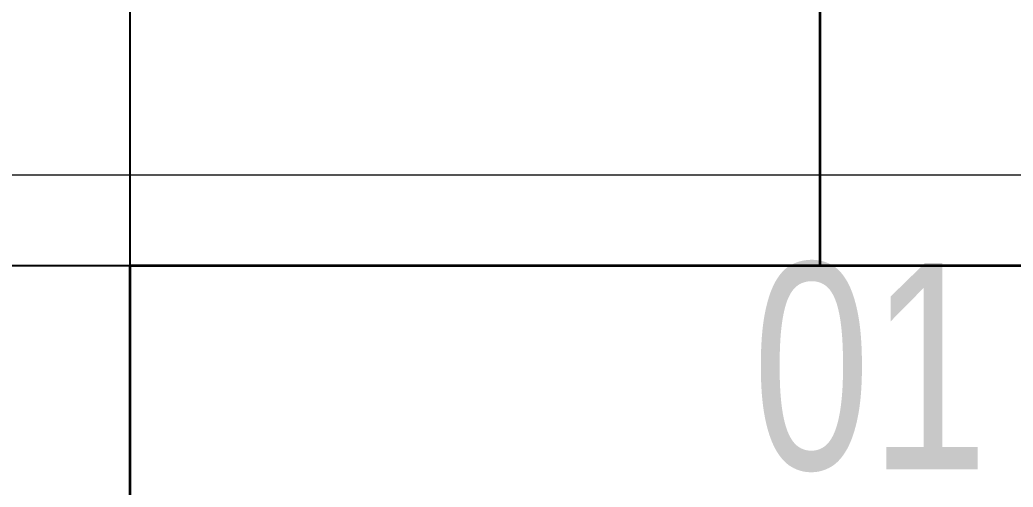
# Model space of a CAD drawing. Header units: inches. Extents: x -12418 to 57169, y -29325 to 19878.
# Drawn here: x 40153.3 to 40573.9, y -3693.9 to -3495.9 of the extents above; entities that cross this region are included whole.
import ezdxf
from ezdxf.enums import TextEntityAlignment as Align

# ---------------------------------------------------------------- set-up
doc = ezdxf.new("R2010")
doc.units = ezdxf.units.IN
doc.header["$LTSCALE"] = 25
doc.header["$MEASUREMENT"] = 0
doc.linetypes.add('DASHDOT', pattern=[25.4, 12.7, -6.35, 0, -6.35])
doc.layers.get('0').update_dxf_attribs({"color": 8})
for name, color, linetype, lineweight in [('00-Ground Floor$0$72_EGR_EQP_TAG', 142, 'Continuous', 5), ('00-Ground Floor$0$LOADING', 253, 'Continuous', 5), ('E-LITE-CIRC-NUMB', 6, 'Continuous', 25), ('E-LITE-CLNG', 150, 'Continuous', 35), ('E-LITE-CLNG-CNDT', 6, 'DASHDOT', 35), ('E-LITE-CTRL', 6, 'Continuous', 25), ('E-LITE-IDEN', 6, 'Continuous', 25)]:
    doc.layers.add(name, color=color, linetype=linetype, lineweight=lineweight)
doc.layers.add('00-Ground Floor$0$False Ceiling', color=251, linetype='Continuous')
doc.styles.add('00-Ground Floor$0$X3G_ENTITY_257CFD', font='swisscl.ttf', dxfattribs={"height": 200})
doc.styles.add('DC_Simplex', font='SIMPLEX.shx', dxfattribs={"width": 0.7})

# ---------------------------------------------------------------- blocks, each defined once
blk = doc.blocks.new('00-Ground Floor$0$GF21043-P')
at = {"color": 0}
blk.add_line((-0.8, 0), (0.8, 0), dxfattribs=at)
blk = doc.blocks.new('00-Ground Floor$0$A$Ce9e1c4c3')
at = {"layer": '00-Ground Floor$0$False Ceiling', "color": 254, "linetype": 'Continuous'}
for p, q in [((-59800, -6847.43), (-59800, -2847.43)), ((-62050.49, -3600), (-58300.95, -3600))]:
    blk.add_line(p, q, dxfattribs=at)
blk = doc.blocks.new('00-Ground Floor')
at = {"layer": '00-Ground Floor$0$False Ceiling', "color": 254}
blk.add_blockref('00-Ground Floor$0$A$Ce9e1c4c3', (100000, 0), dxfattribs=at)
at = {"layer": '00-Ground Floor$0$LOADING', "extrusion": (2.24019e-05, 2.34868e-18, 1), "xscale": 1000, "yscale": 1000, "zscale": 1000, "rotation": 180}
blk.add_blockref('00-Ground Floor$0$GF21043-P', (40732.72, -3561.62, 0.89), dxfattribs=at)
at = {"layer": '00-Ground Floor$0$72_EGR_EQP_TAG', "insert": (40513.38, -3598.83, -0.01), "char_height": 87.473, "attachment_point": 2, "style": '00-Ground Floor$0$X3G_ENTITY_257CFD'}
blk.add_mtext('01', dxfattribs=at)
blk = doc.blocks.new('*U14')
blk.add_lwpolyline([(-300, 300), (-300, -300), (300, -300), (300, 300)], close=True)
at = {"layer": 'E-LITE-CIRC-NUMB', "style": 'DC_Simplex', "width": 0.7, "flags": 8}
blk.add_attdef('CIRCUIT', text='', height=200, rotation=0, dxfattribs=at).set_placement((-473.9, 300), align=Align.RIGHT)
at = {"layer": 'E-LITE-CTRL', "style": 'DC_Simplex', "width": 0.7, "flags": 8}
blk.add_attdef('CONTROL', (1118.9, -935), '', height=200, rotation=360, dxfattribs=at)
at = {"layer": 'E-LITE-IDEN', "style": 'DC_Simplex', "width": 0.7, "flags": 8}
blk.add_attdef('TYPE', (-114.57, 448.55), '', height=200, rotation=360, dxfattribs=at)

msp = doc.modelspace()

# ---------------------------------------------------------------- linework, layer by layer
at = {"layer": 'E-LITE-CLNG-CNDT', "elevation": 0}
msp.add_lwpolyline([(40492.12, -3600), (40492.12, -2597.51, 0.414214), (40417.12, -2522.51), (19498.42, -2522.51, 0.414214), (19423.42, -2597.51), (19423.42, -2847.43)], format="xyb", dxfattribs=at)

# ---------------------------------------------------------------- block references
at = {"layer": 'E-LITE-CLNG', "xscale": -1}
msp.add_blockref('*U14', (40500, -3900, 0), dxfattribs=at)
at = {"layer": 'E-LITE-CLNG-CNDT'}
msp.add_blockref('00-Ground Floor', (0, 0), dxfattribs=at)

doc.saveas('drawing.dxf')
